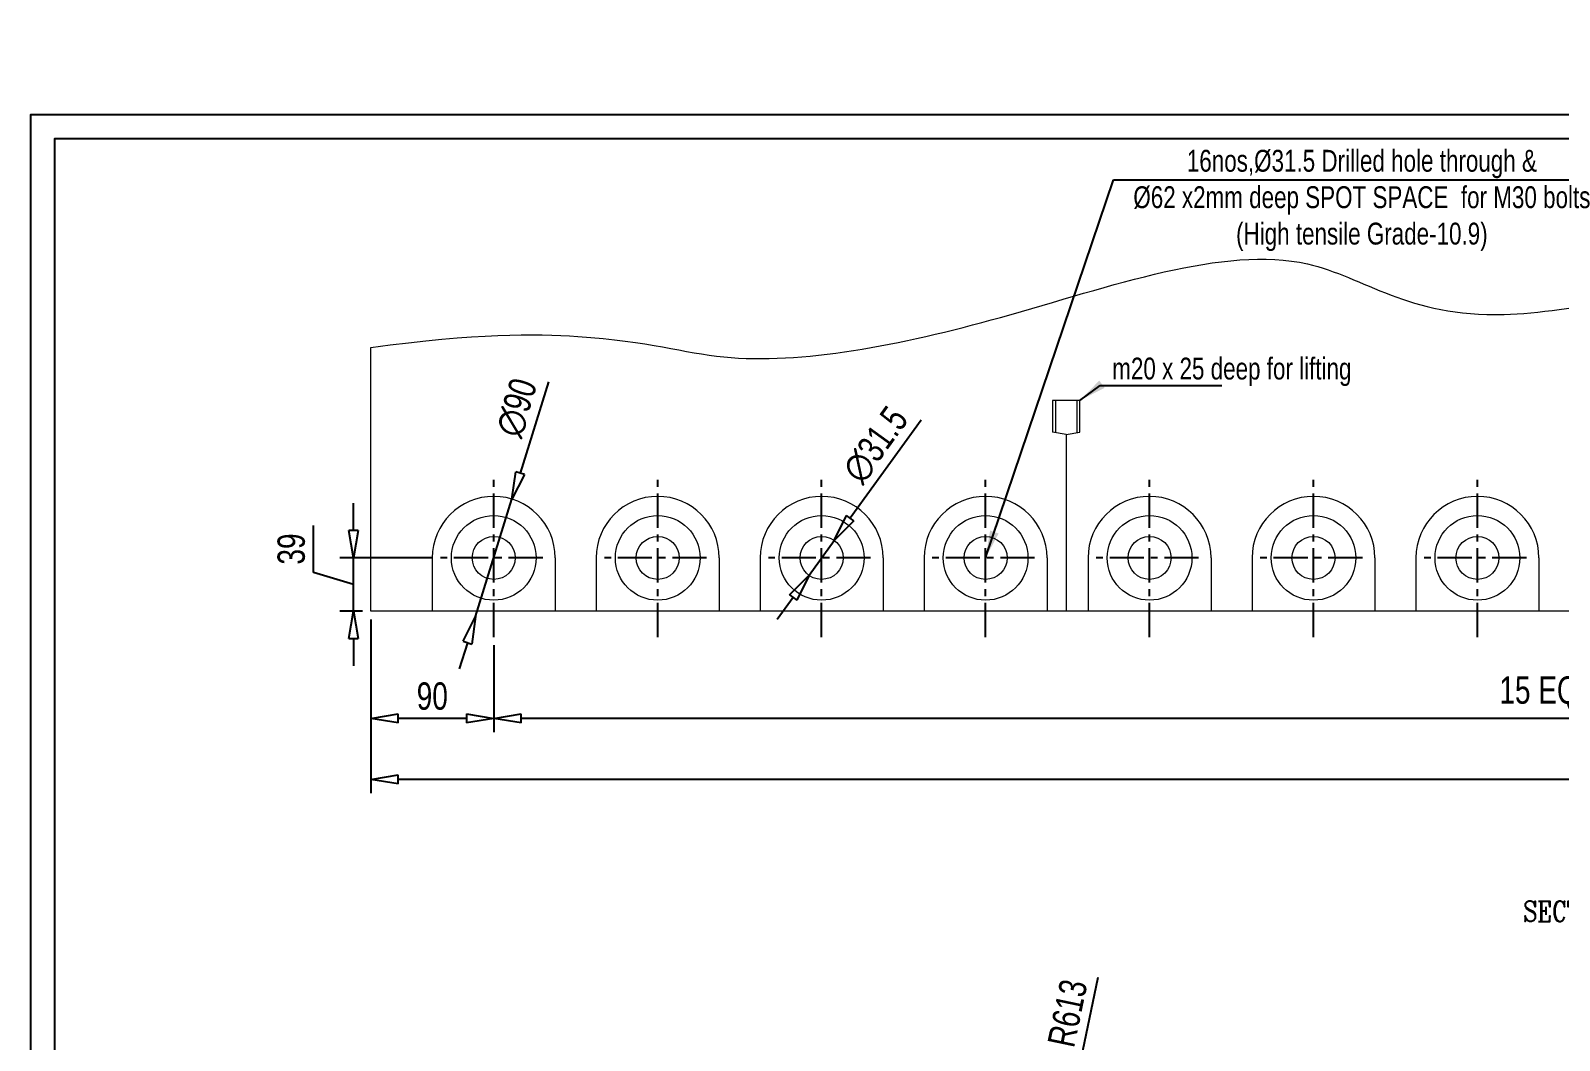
# Model space of a CAD drawing. Header units: millimetres. Extents: x 135002 to 160744, y 22203 to 27033.
# Drawn here: x 151892 to 152452, y 23813 to 24183 of the extents above; entities that cross this region are included whole.
import ezdxf

# ---------------------------------------------------------------- set-up
doc = ezdxf.new("R2010")
doc.units = ezdxf.units.MM
doc.header["$LTSCALE"] = 25
doc.linetypes.add('CENTER', pattern=[2, 1.25, -0.25, 0.25, -0.25])
doc.layers.get('0').update_dxf_attribs({"linetype": 'CONTINUOUS'})
doc.layers.get('Defpoints').update_dxf_attribs({"linetype": 'CONTINUOUS'})
doc.layers.add('04 DIMENSION', color=7, linetype='CONTINUOUS', lineweight=18)
doc.styles.add('DIM-1', font='swisscl.ttf')
doc.styles.add('ROMANC', font='romanc', dxfattribs={"height": 1050})
doc.dimstyles.new('DIM-1', dxfattribs={"dimscale": 5, "dimtxt": 2, "dimasz": 2, "dimexe": 1, "dimexo": 0.6, "dimgap": 0.6, "dimtad": 1, "dimdec": 0, "dimzin": 0, "dimdsep": 46, "dimtxsty": 'DIM-1', "dimblk": 'CLOSEDBLANK', "dimcen": 0, "dimclrd": 8, "dimclre": 8, "dimclrt": 6, "dimadec": 0, "dimazin": 0, "dimtfac": 1, "dimtdec": 0, "dimtmove": 1, "dimatfit": 0, "dimfxl": 1, "dimtolj": 1, "dimtzin": 0, "dimarcsym": 1})

# ---------------------------------------------------------------- blocks, each defined once
blk = doc.blocks.new('_ClosedBlank')
at = {"color": 0, "linetype": 'ByBlock', "lineweight": -2}
for p, q in [((-1, 0.167), (0, 0)), ((-1, 0.167), (-1, -0.167)), ((0, 0), (-1, -0.167))]:
    blk.add_line(p, q, dxfattribs=at)
blk = doc.blocks.new('*D603')
at = {"layer": '04 DIMENSION', "color": 8, "lineweight": -2, "transparency": 16777216}
blk.add_line((152282.6, 23836.47), (152253.36, 23696.64), dxfattribs=at)
at = {"layer": 'Defpoints', "color": 0, "transparency": 16777216}
for p in [(152376.69, 24286.49), (152251.31, 23686.85)]:
    blk.add_point(p, dxfattribs=at)
at = {"layer": '04 DIMENSION', "color": 8, "lineweight": -2, "transparency": 16777216, "xscale": 10, "yscale": 10, "zscale": 10, "rotation": 258.1902329961623}
blk.add_blockref('_ClosedBlank', (152251.31, 23686.85), dxfattribs=at)
at = {"layer": '04 DIMENSION', "color": 6, "transparency": 16777216, "insert": (152271.56, 23823.41), "char_height": 10, "attachment_point": 5, "rotation": 78.1902, "style": 'DIM-1'}
blk.add_mtext('\\A1;R613', dxfattribs=at)
blk = doc.blocks.new('*D637')
at = {"layer": '04 DIMENSION', "color": 8, "linetype": 'Continuous', "lineweight": -2, "transparency": 16777216}
for p, q in [((152061.56, 23958.13), (152061.56, 23926.33)), ((152961.56, 23934.33), (152961.56, 23936.33))]:
    blk.add_line(p, q, dxfattribs=at)
at = {"layer": '04 DIMENSION', "color": 8, "lineweight": -2, "transparency": 16777216}
blk.add_line((152951.56, 23931.33), (152071.56, 23931.33), dxfattribs=at)
at = {"layer": 'Defpoints', "color": 0, "transparency": 16777216}
for p in [(152061.56, 23961.13), (152061.56, 23931.33), (152961.56, 23931.33)]:
    blk.add_point(p, dxfattribs=at)
at = {"layer": '04 DIMENSION', "color": 8, "lineweight": -2, "transparency": 16777216, "xscale": 10, "yscale": 10, "zscale": 10, "rotation": 180}
blk.add_blockref('_ClosedBlank', (152061.56, 23931.33), dxfattribs=at)
at = {"layer": '04 DIMENSION', "color": 8, "lineweight": -2, "transparency": 16777216, "xscale": 10, "yscale": 10, "zscale": 10}
blk.add_blockref('_ClosedBlank', (152961.56, 23931.33), dxfattribs=at)
at = {"layer": '04 DIMENSION', "color": 6, "transparency": 16777216, "insert": (152511.56, 23940.34), "char_height": 10, "attachment_point": 5, "style": 'DIM-1'}
blk.add_mtext('\\A1;15 EQUAL PITCHES @ 120 = 1800', dxfattribs=at)
blk = doc.blocks.new('*D638')
at = {"layer": '04 DIMENSION', "color": 8, "linetype": 'Continuous', "lineweight": -2, "transparency": 16777216}
for p, q in [((152016.56, 23967.6), (152016.56, 23904.01)), ((153006.56, 23967.6), (153006.56, 23904.01))]:
    blk.add_line(p, q, dxfattribs=at)
at = {"layer": '04 DIMENSION', "color": 8, "lineweight": -2, "transparency": 16777216}
blk.add_line((152996.56, 23909.01), (152026.56, 23909.01), dxfattribs=at)
at = {"layer": 'Defpoints', "color": 0, "transparency": 16777216}
for p in [(152016.56, 23970.6), (153006.56, 23970.6), (152016.56, 23909.01)]:
    blk.add_point(p, dxfattribs=at)
at = {"layer": '04 DIMENSION', "color": 8, "lineweight": -2, "transparency": 16777216, "xscale": 10, "yscale": 10, "zscale": 10, "rotation": 180}
blk.add_blockref('_ClosedBlank', (152016.56, 23909.01), dxfattribs=at)
at = {"layer": '04 DIMENSION', "color": 8, "lineweight": -2, "transparency": 16777216, "xscale": 10, "yscale": 10, "zscale": 10}
blk.add_blockref('_ClosedBlank', (153006.56, 23909.01), dxfattribs=at)
at = {"layer": '04 DIMENSION', "color": 6, "transparency": 16777216, "insert": (152511.56, 23917.13), "char_height": 10, "attachment_point": 5, "style": 'DIM-1'}
blk.add_mtext('\\A1; = 1980 =', dxfattribs=at)
blk = doc.blocks.new('*D639')
at = {"layer": '04 DIMENSION', "color": 8, "linetype": 'Continuous', "lineweight": -2, "transparency": 16777216}
for p, q in [((152016.56, 23967.6), (152016.56, 23926.33)), ((152061.56, 23958.13), (152061.56, 23926.33))]:
    blk.add_line(p, q, dxfattribs=at)
at = {"layer": '04 DIMENSION', "color": 8, "lineweight": -2, "transparency": 16777216}
blk.add_line((152051.56, 23931.33), (152026.56, 23931.33), dxfattribs=at)
at = {"layer": 'Defpoints', "color": 0, "transparency": 16777216}
for p in [(152016.56, 23970.6), (152061.56, 23961.13), (152016.56, 23931.33)]:
    blk.add_point(p, dxfattribs=at)
at = {"layer": '04 DIMENSION', "color": 8, "lineweight": -2, "transparency": 16777216, "xscale": 10, "yscale": 10, "zscale": 10, "rotation": 180}
blk.add_blockref('_ClosedBlank', (152016.56, 23931.33), dxfattribs=at)
at = {"layer": '04 DIMENSION', "color": 8, "lineweight": -2, "transparency": 16777216, "xscale": 10, "yscale": 10, "zscale": 10}
blk.add_blockref('_ClosedBlank', (152061.56, 23931.33), dxfattribs=at)
at = {"layer": '04 DIMENSION', "color": 6, "transparency": 16777216, "insert": (152039.06, 23939.45), "char_height": 10, "attachment_point": 5, "style": 'DIM-1'}
blk.add_mtext('\\A1;90', dxfattribs=at)
blk = doc.blocks.new('*D640')
at = {"layer": '04 DIMENSION', "color": 8, "lineweight": -2, "transparency": 16777216}
for p, q in [((152010.22, 24000.1), (152010.22, 24010.1)), ((151995.6, 23984.74), (151995.6, 24001.96)), ((152010.22, 23970.6), (152010.22, 23990.1)), ((152010.22, 23970.6), (152010.22, 23990.1)), ((152010.22, 23980.35), (151995.6, 23984.74)), ((152010.22, 23960.6), (152010.22, 23950.6))]:
    blk.add_line(p, q, dxfattribs=at)
at = {"layer": '04 DIMENSION', "color": 8, "linetype": 'Continuous', "lineweight": -2, "transparency": 16777216}
for p, q in [((152039.05, 23990.1), (152005.22, 23990.1)), ((152013.56, 23970.6), (152005.22, 23970.6))]:
    blk.add_line(p, q, dxfattribs=at)
at = {"layer": 'Defpoints', "color": 0, "transparency": 16777216}
for p in [(152010.22, 23990.1), (152042.05, 23990.1), (152016.56, 23970.6)]:
    blk.add_point(p, dxfattribs=at)
at = {"layer": '04 DIMENSION', "color": 8, "lineweight": -2, "transparency": 16777216, "xscale": 10, "yscale": 10, "zscale": 10}
for p, rotation in [((152010.22, 23990.1), 270), ((152010.22, 23970.6), 90)]:
    blk.add_blockref('_ClosedBlank', p, dxfattribs=dict(at, rotation=rotation))
at = {"layer": '04 DIMENSION', "color": 6, "transparency": 16777216, "insert": (151987.48, 23993.35), "char_height": 10, "attachment_point": 5, "rotation": 90, "style": 'DIM-1'}
blk.add_mtext('\\A1;39', dxfattribs=at)
blk = doc.blocks.new('*D635')
at = {"layer": '04 DIMENSION', "color": 8, "lineweight": -2, "transparency": 16777216}
for p, q in [((152081.56, 24054.5), (152071.2, 24021.14)), ((152054.88, 23968.61), (152068.23, 24011.59)), ((152051.92, 23959.06), (152048.95, 23949.51))]:
    blk.add_line(p, q, dxfattribs=at)
at = {"layer": 'Defpoints', "color": 0, "transparency": 16777216}
for p in [(152068.23, 24011.59), (152054.88, 23968.61)]:
    blk.add_point(p, dxfattribs=at)
at = {"layer": '04 DIMENSION', "color": 8, "lineweight": -2, "transparency": 16777216, "xscale": 10, "yscale": 10, "zscale": 10}
for p, rotation in [((152068.23, 24011.59), 252.7465637046156), ((152054.88, 23968.61), 72.74656370461562)]:
    blk.add_blockref('_ClosedBlank', p, dxfattribs=dict(at, rotation=rotation))
at = {"layer": '04 DIMENSION', "color": 6, "transparency": 16777216, "insert": (152069.97, 24045.05), "char_height": 10, "attachment_point": 5, "rotation": 72.7466, "style": 'DIM-1'}
blk.add_mtext('\\A1;∅90', dxfattribs=at)
blk = doc.blocks.new('*D636')
at = {"layer": '04 DIMENSION', "color": 8, "lineweight": -2, "transparency": 16777216}
for p, q in [((152217.95, 24040.52), (152192.02, 24004.6)), ((152176.95, 23983.72), (152186.17, 23996.49)), ((152171.09, 23975.61), (152165.24, 23967.5))]:
    blk.add_line(p, q, dxfattribs=at)
at = {"layer": 'Defpoints', "color": 0, "transparency": 16777216}
for p in [(152186.17, 23996.49), (152176.95, 23983.72)]:
    blk.add_point(p, dxfattribs=at)
at = {"layer": '04 DIMENSION', "color": 8, "lineweight": -2, "transparency": 16777216, "xscale": 10, "yscale": 10, "zscale": 10}
for p, rotation in [((152186.17, 23996.49), 234.1755719420202), ((152176.95, 23983.72), 54.17557194202014)]:
    blk.add_blockref('_ClosedBlank', p, dxfattribs=dict(at, rotation=rotation))
at = {"layer": '04 DIMENSION', "color": 6, "transparency": 16777216, "insert": (152201.21, 24031.45), "char_height": 10, "attachment_point": 5, "rotation": 54.1756, "style": 'DIM-1'}
blk.add_mtext('\\A1;∅31.5', dxfattribs=at)

msp = doc.modelspace()

# ---------------------------------------------------------------- linework, layer by layer
at = {"color": 1, "linetype": 'CENTER', "ltscale": 0.4}
for p, q in [((152061.557, 23961.126), (152061.557, 24019.078)), ((152061.557, 23961.126), (152061.557, 24019.078)), ((152121.557, 23961.126), (152121.557, 24019.078)), ((152121.557, 23961.126), (152121.557, 24019.078)), ((152181.557, 23961.126), (152181.557, 24019.078)), ((152181.557, 23961.126), (152181.557, 24019.078)), ((152241.557, 23961.126), (152241.557, 24019.078)), ((152241.557, 23961.126), (152241.557, 24019.078)), ((152301.557, 23961.126), (152301.557, 24019.078)), ((152301.557, 23961.126), (152301.557, 24019.078)), ((152361.557, 23961.126), (152361.557, 24019.078)), ((152361.557, 23961.126), (152361.557, 24019.078)), ((152421.557, 23961.126), (152421.557, 24019.078)), ((152421.557, 23961.126), (152421.557, 24019.078)), ((152079.468, 23990.102), (152042.053, 23990.102)), ((152079.468, 23990.102), (152042.053, 23990.102)), ((152139.468, 23990.102), (152102.053, 23990.102)), ((152139.468, 23990.102), (152102.053, 23990.102)), ((152199.468, 23990.102), (152162.053, 23990.102)), ((152199.468, 23990.102), (152162.053, 23990.102)), ((152259.468, 23990.102), (152222.053, 23990.102)), ((152259.468, 23990.102), (152222.053, 23990.102)), ((152319.468, 23990.102), (152282.053, 23990.102)), ((152319.468, 23990.102), (152282.053, 23990.102)), ((152379.468, 23990.102), (152342.053, 23990.102)), ((152379.468, 23990.102), (152342.053, 23990.102)), ((152439.468, 23990.102), (152402.053, 23990.102)), ((152439.468, 23990.102), (152402.053, 23990.102))]:
    msp.add_line(p, q, dxfattribs=at)
for points in [[(151892.049, 23250.523), (153160.097, 23250.523), (153160.097, 24152.25), (151892.049, 24152.25)], [(151900.8, 23259.274), (153151.346, 23259.274), (153151.346, 24143.498), (151900.8, 24143.498)]]:
    msp.add_lwpolyline(points, close=True)
at = {"layer": '04 DIMENSION'}
for p, q in [((152016.557, 23970.602), (152016.557, 24067.16)), ((152016.557, 23970.602), (152016.557, 24067.16)), ((152266.082, 24047.761), (152266.082, 24036.143)), ((152276.082, 24047.761), (152266.082, 24047.761)), ((152266.082, 24047.761), (152266.082, 24036.143)), ((152276.082, 24047.761), (152266.082, 24047.761)), ((152267.082, 24047.761), (152267.082, 24035.966)), ((152267.082, 24047.761), (152267.082, 24035.966)), ((152275.082, 24035.966), (152275.082, 24047.761)), ((152275.082, 24035.966), (152275.082, 24047.761)), ((152276.082, 24036.143), (152276.082, 24047.761)), ((152276.082, 24036.143), (152276.082, 24047.761)), ((152271.082, 24035.261), (152266.082, 24036.143)), ((152271.082, 24035.261), (152266.082, 24036.143)), ((152271.082, 24035.261), (152276.082, 24036.143)), ((152271.082, 24035.261), (152276.082, 24036.143)), ((152271.082, 24035.261), (152271.082, 23970.602)), ((152271.082, 24035.261), (152271.082, 23970.602)), ((152039.057, 23990.102), (152039.057, 23970.602)), ((152039.057, 23990.102), (152039.057, 23970.602)), ((152084.057, 23990.102), (152084.057, 23970.602)), ((152084.057, 23990.102), (152084.057, 23970.602)), ((152099.057, 23990.102), (152099.057, 23970.602)), ((152099.057, 23990.102), (152099.057, 23970.602)), ((152144.057, 23990.102), (152144.057, 23970.602)), ((152144.057, 23990.102), (152144.057, 23970.602)), ((152159.057, 23990.102), (152159.057, 23970.602)), ((152159.057, 23990.102), (152159.057, 23970.602)), ((152204.057, 23990.102), (152204.057, 23970.602)), ((152204.057, 23990.102), (152204.057, 23970.602)), ((152219.057, 23990.102), (152219.057, 23970.602)), ((152219.057, 23990.102), (152219.057, 23970.602)), ((152264.057, 23990.102), (152264.057, 23970.602)), ((152264.057, 23990.102), (152264.057, 23970.602)), ((152279.057, 23990.102), (152279.057, 23970.602)), ((152279.057, 23990.102), (152279.057, 23970.602)), ((152324.057, 23990.102), (152324.057, 23970.602)), ((152324.057, 23990.102), (152324.057, 23970.602)), ((152339.057, 23990.102), (152339.057, 23970.602)), ((152339.057, 23990.102), (152339.057, 23970.602)), ((152384.057, 23990.102), (152384.057, 23970.602)), ((152384.057, 23990.102), (152384.057, 23970.602)), ((152399.057, 23990.102), (152399.057, 23970.602)), ((152399.057, 23990.102), (152399.057, 23970.602)), ((152444.057, 23990.102), (152444.057, 23970.602)), ((152444.057, 23990.102), (152444.057, 23970.602)), ((152511.557, 23970.602), (152016.557, 23970.602)), ((152511.557, 23970.602), (152016.557, 23970.602))]:
    msp.add_line(p, q, dxfattribs=at)
for centre, radius in [((152061.557, 23990.102), 15.5), ((152061.557, 23990.102), 15.5), ((152121.557, 23990.102), 15.5), ((152121.557, 23990.102), 15.5), ((152181.557, 23990.102), 15.5), ((152181.557, 23990.102), 15.5), ((152241.557, 23990.102), 15.5), ((152241.557, 23990.102), 15.5), ((152301.557, 23990.102), 15.5), ((152301.557, 23990.102), 15.5), ((152361.557, 23990.102), 15.5), ((152361.557, 23990.102), 15.5), ((152421.557, 23990.102), 15.5), ((152421.557, 23990.102), 15.5), ((152061.557, 23990.102), 7.875), ((152061.557, 23990.102), 7.875), ((152121.557, 23990.102), 7.875), ((152121.557, 23990.102), 7.875), ((152181.557, 23990.102), 7.875), ((152181.557, 23990.102), 7.875), ((152241.557, 23990.102), 7.875), ((152241.557, 23990.102), 7.875), ((152301.557, 23990.102), 7.875), ((152301.557, 23990.102), 7.875), ((152361.557, 23990.102), 7.875), ((152361.557, 23990.102), 7.875), ((152421.557, 23990.102), 7.875), ((152421.557, 23990.102), 7.875)]:
    msp.add_circle(centre, radius, dxfattribs=at)
for centre in [(152061.557, 23990.102), (152061.557, 23990.102), (152121.557, 23990.102), (152121.557, 23990.102), (152181.557, 23990.102), (152181.557, 23990.102), (152241.557, 23990.102), (152241.557, 23990.102), (152301.557, 23990.102), (152301.557, 23990.102), (152361.557, 23990.102), (152361.557, 23990.102), (152421.557, 23990.102), (152421.557, 23990.102)]:
    msp.add_arc(centre, 22.5, 0, 180, dxfattribs=at)
msp.add_open_spline([(152016.557, 24067.16), (152055.526, 24072.364), (152111.104, 24071.973), (152154.531, 24057.092), (152250.709, 24075.791), (152356.459, 24114.883), (152407.56, 24067.66), (152491.012, 24088.66), (152511.557, 24091.265)], degree=3, knots=[86.2999885, 86.2999885, 86.2999885, 86.2999885, 151.5023635, 259.5482511, 464.1142551, 690.4795572, 844.0967763, 953.3777368, 953.3777368, 953.3777368, 953.3777368], dxfattribs=at)
msp.add_open_spline([(152016.557, 24067.16), (152055.526, 24072.364), (152111.104, 24071.973), (152154.531, 24057.092), (152250.709, 24075.791), (152356.459, 24114.883), (152407.56, 24067.66), (152491.012, 24088.66), (152511.557, 24091.265)], degree=3, knots=[86.2999885, 86.2999885, 86.2999885, 86.2999885, 151.5023635, 259.5482511, 464.1142551, 690.4795572, 844.0967763, 953.3777368, 953.3777368, 953.3777368, 953.3777368], dxfattribs=at)

# ---------------------------------------------------------------- texts
at = {"layer": '04 DIMENSION', "style": 'ROMANC', "width": 0.8}
msp.add_text("SECTION 'B-B' (RIDGE IN CENTER)", height=7.5, dxfattribs=at).set_placement((152438.3, 23856.952))
at = {"layer": '04 DIMENSION', "color": 6, "char_height": 8, "attachment_point": 5, "style": 'DIM-1'}
for s, insert in [('\\A1;16nos,%%C31.5 Drilled hole through & \\P%%C62 x2mm deep SPOT SPACE  for M30 bolts \\P(High tensile Grade-10.9)', (152379.26, 24120.939)), ('\\A1;m20 x 25 deep for lifting ', (152331.671, 24058.202))]:
    msp.add_mtext(s, dxfattribs=dict(at, insert=insert))

# ---------------------------------------------------------------- dimensions: what is measured, and where the dimension line sits
at = {"layer": '04 DIMENSION'}
dim = msp.add_radius_dim(center=(152376.688, 24286.487), mpoint=(152251.312, 23686.854), dimstyle='DIM-1', dxfattribs=at)
dim.commit()
dim.dimension.update_dxf_attribs({"geometry": '*D603', "text_midpoint": (152279.517, 23821.751), "dimtype": 164})
for p1, p2, override, picture, middle in [((152054.884, 23968.614), (152068.231, 24011.59), {"dimlfac": 2}, '*D635', (152069.966, 24045.046)), ((152176.948, 23983.717), (152186.166, 23996.487), {"dimdec": 1, "dimlfac": 2}, '*D636', (152201.211, 24031.45))]:
    dim = msp.add_diameter_dim_2p(p1=p1, p2=p2, dimstyle='DIM-1', override=override, dxfattribs=at)
    dim.commit()
    dim.dimension.update_dxf_attribs({"geometry": picture, "text_midpoint": middle})
dim = msp.add_linear_dim(base=(152010.218, 23990.102), p1=(152016.557, 23970.602), p2=(152042.053, 23990.102), angle=90, text='39', dimstyle='DIM-1', dxfattribs=at)
dim.commit()
dim.dimension.update_dxf_attribs({"geometry": '*D640', "text_midpoint": (151987.475, 23987.738)})
for base, p1, p2, text, picture, middle in [((152061.557, 23931.329), (152961.557, 23931.329), (152061.557, 23961.126), '15 EQUAL PITCHES @ 120 = 1800', '*D637', (152511.557, 23940.341)), ((152016.557, 23909.006), (153006.557, 23970.602), (152016.557, 23970.602), ' = 1980 =', '*D638', (152511.557, 23917.127)), ((152016.557, 23931.329), (152061.557, 23961.126), (152016.557, 23970.602), '90', '*D639', (152039.057, 23939.45))]:
    dim = msp.add_linear_dim(base=base, p1=p1, p2=p2, text=text, dimstyle='DIM-1', dxfattribs=at)
    dim.commit()
    dim.dimension.update_dxf_attribs({"geometry": picture, "text_midpoint": middle})

# ---------------------------------------------------------------- leaders
for points in [[(152241.557, 23990.102), (152288.365, 24128.494), (152468.984, 24128.494)], [(152241.557, 23990.102), (152288.365, 24128.494), (152468.984, 24128.494)], [(152276.082, 24047.761), (152283.446, 24053.167), (152328.071, 24053.167)], [(152276.082, 24047.761), (152283.446, 24053.167), (152328.071, 24053.167)]]:
    msp.add_leader(points, dimstyle='DIM-1', dxfattribs=at)

doc.saveas('drawing.dxf')
